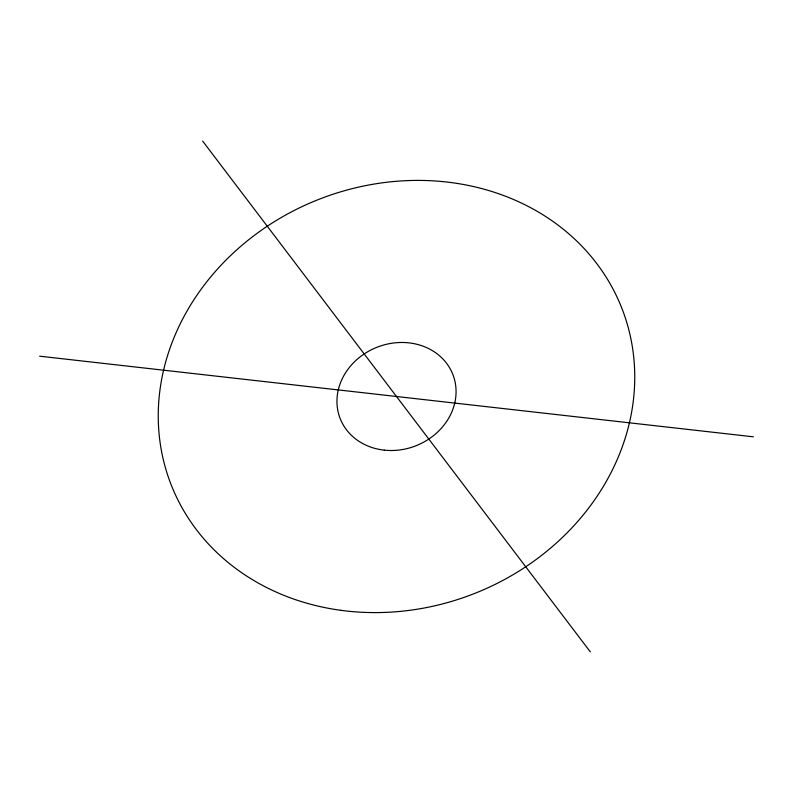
<?xml version="1.0" encoding="UTF-8"?>
<svg xmlns="http://www.w3.org/2000/svg" width="793" height="793" viewBox="0 0 793 793"><rect width="100%" height="100%" fill="white"/><g stroke="black" fill="none" stroke-linecap="round" stroke-linejoin="round"><path stroke-width="1.19" d="M39.65 356.186L753.35 436.814M202.651 141.095L590.339 651.905M384.318 450.156A60.506 52.972 -21.3 0 0 453.09 375.079A60.506 52.972 -21.3 0 0 352.102 364.255A60.506 52.972 -21.3 0 0 384.318 450.156M340.812 610.303A242.014 211.88 -21.3 0 0 624.963 316.803A242.014 211.88 -21.3 0 0 223.725 262.394A242.014 211.88 -21.3 0 0 340.812 610.303"/></g></svg>
